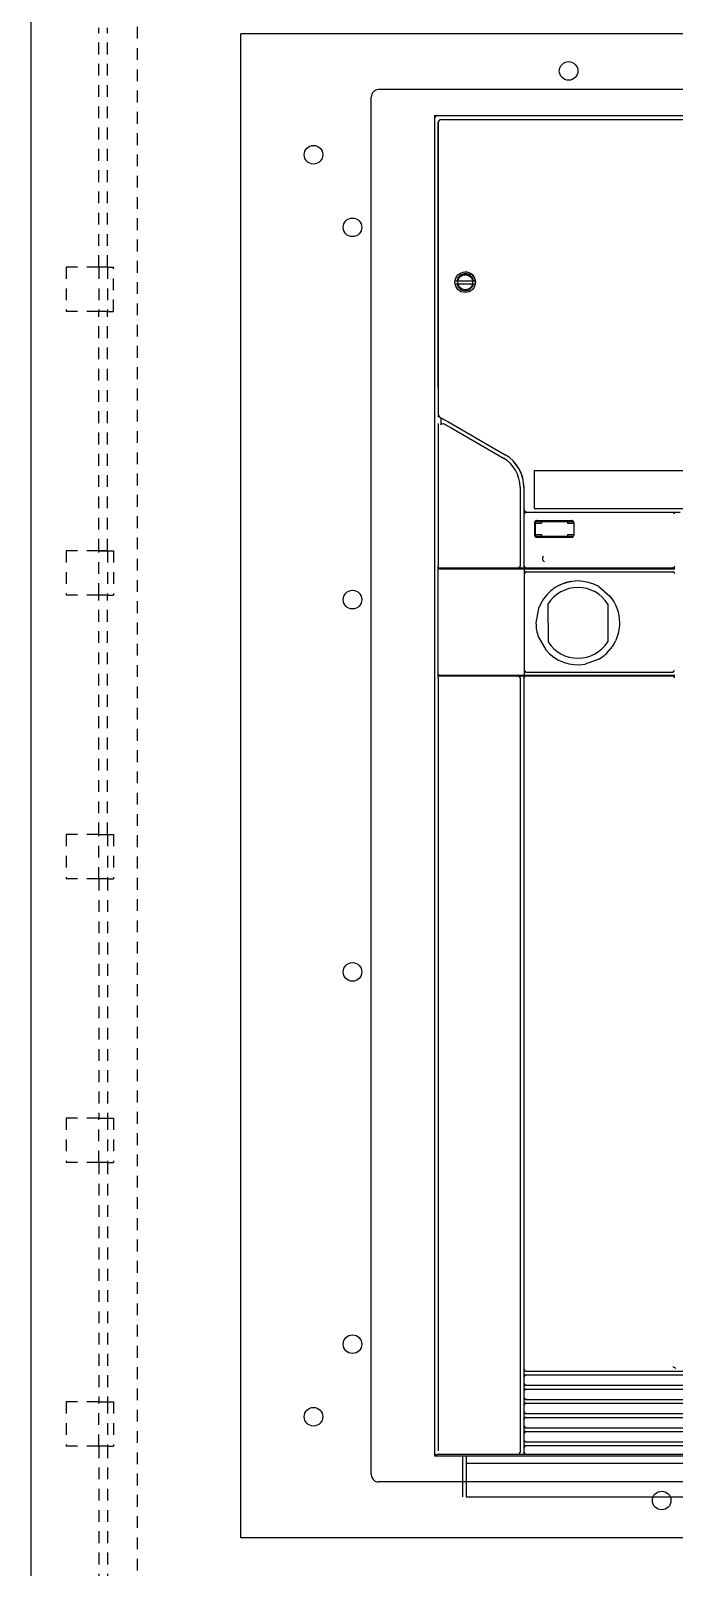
# Model space of a CAD drawing. Header units: inches. Extents: x 6 to 369, y -225 to 2.
# Drawn here: x 185.22 to 192.03, y -37.51 to -21.26 of the extents above; entities that cross this region are included whole.
import ezdxf

# ---------------------------------------------------------------- set-up
doc = ezdxf.new("R2010")
doc.units = ezdxf.units.IN
doc.header["$MEASUREMENT"] = 0
doc.linetypes.add('DOT2', pattern=[0.125, 0, -0.125])
doc.linetypes.add('HIDDEN2', pattern=[0.1875, 0.125, -0.0625])
for name, color, linetype in [('Cabinet', 253, 'HIDDEN2'), ('CB_E3_W_HR_3P', 10, 'Continuous'), ('CB_E3_W_HR_3P_DOOR_CUTOUT_FLUSH&EXTENDED_NO-FLANGE', 255, 'Continuous'), ('CB_E3_W_HR_3P_DOOR_CUTOUT_FLUSH_FLANGED', 2, 'Continuous'), ('D', 3, 'Continuous')]:
    doc.layers.add(name, color=color, linetype=linetype)

# ---------------------------------------------------------------- blocks, each defined once
blk = doc.blocks.new('A$C065B1C50')
at = {"layer": 'CB_E3_W_HR_3P'}
for centre in [(3.465, 15.512), (7.402, 15.512), (11.339, 15.512), (0.768, 14.626), (1.181, 13.858), (13.622, 13.858), (1.181, 9.921), (13.622, 9.921), (1.181, 5.984), (13.622, 5.984), (1.181, 2.047), (13.622, 2.047), (0.768, 1.28), (4.449, 0.394), (10.354, 0.394)]:
    blk.add_circle(centre, 0.0984, dxfattribs=at)
at = {"layer": 'CB_E3_W_HR_3P_DOOR_CUTOUT_FLUSH&EXTENDED_NO-FLANGE'}
for p, q in [((13.346, 15.315), (1.457, 15.315)), ((1.378, 0.669), (1.378, 15.236)), ((13.425, 0.669), (13.425, 15.236)), ((13.346, 0.591), (1.457, 0.591))]:
    blk.add_line(p, q, dxfattribs=at)
for centre, start, end in [((1.457, 15.236), 89.9998, 180.0002), ((13.346, 15.236), 0, 90), ((1.457, 0.669), 179.9998, 270.0002), ((13.346, 0.669), 269.9998, 0.0002)]:
    blk.add_arc(centre, 0.0787, start, end, dxfattribs=at)
at = {"layer": 'CB_E3_W_HR_3P_DOOR_CUTOUT_FLUSH_FLANGED'}
for p, q in [((0, 0), (0, 15.906)), ((14.016, 15.906), (0, 15.906)), ((14.016, 0), (14.016, 15.906)), ((14.016, 0), (0, 0))]:
    blk.add_line(p, q, dxfattribs=at)
blk = doc.blocks.new('A$C11D33752')
at = {"layer": 'Cabinet', "linetype": 'HIDDEN2'}
for p, q in [((39.945, 90), (39.945, 0)), ((39.539, 78.234), (39.539, 80.765)), ((39.632, 78.234), (39.632, 80.765)), ((39.539, 78.234), (39.195, 78.234)), ((39.195, 78.234), (39.195, 77.765)), ((39.539, 78.234), (39.539, 77.765)), ((39.632, 78.234), (39.539, 78.234)), ((39.632, 78.234), (39.632, 77.765)), ((39.632, 78.234), (39.695, 78.234)), ((39.695, 77.765), (39.695, 78.234)), ((39.539, 77.765), (39.195, 77.765)), ((39.539, 75.234), (39.539, 77.765)), ((39.632, 77.765), (39.539, 77.765)), ((39.632, 75.234), (39.632, 77.765)), ((39.632, 77.765), (39.695, 77.765)), ((39.539, 75.234), (39.195, 75.234)), ((39.195, 75.234), (39.195, 74.765)), ((39.539, 74.765), (39.539, 75.234)), ((39.539, 75.234), (39.632, 75.234)), ((39.632, 75.234), (39.539, 75.234)), ((39.632, 75.234), (39.632, 74.765)), ((39.632, 75.234), (39.695, 75.234)), ((39.695, 75.234), (39.695, 74.765)), ((39.539, 74.765), (39.195, 74.765)), ((39.539, 72.234), (39.539, 74.765)), ((39.632, 74.765), (39.539, 74.765)), ((39.632, 74.765), (39.539, 74.765)), ((39.632, 72.234), (39.632, 74.765)), ((39.632, 74.765), (39.695, 74.765)), ((39.539, 72.234), (39.195, 72.234)), ((39.195, 72.234), (39.195, 71.765)), ((39.539, 71.765), (39.539, 72.234)), ((39.539, 72.234), (39.632, 72.234)), ((39.632, 72.234), (39.632, 71.765)), ((39.632, 72.234), (39.695, 72.234)), ((39.695, 72.234), (39.695, 71.765)), ((39.539, 71.765), (39.195, 71.765)), ((39.539, 71.765), (39.539, 69.234)), ((39.632, 71.765), (39.539, 71.765)), ((39.632, 71.765), (39.632, 69.234)), ((39.632, 71.765), (39.695, 71.765)), ((39.539, 69.234), (39.195, 69.234)), ((39.195, 69.234), (39.195, 68.765)), ((39.539, 69.234), (39.632, 69.234)), ((39.539, 68.765), (39.539, 69.234)), ((39.632, 69.234), (39.632, 68.765)), ((39.632, 69.234), (39.695, 69.234)), ((39.695, 69.234), (39.695, 68.765)), ((39.539, 68.765), (39.195, 68.765)), ((39.539, 68.765), (39.539, 66.234)), ((39.632, 68.765), (39.539, 68.765)), ((39.632, 68.765), (39.632, 66.234)), ((39.632, 68.765), (39.695, 68.765)), ((39.539, 66.234), (39.195, 66.234)), ((39.195, 66.234), (39.195, 65.765)), ((39.539, 66.234), (39.632, 66.234)), ((39.539, 65.765), (39.539, 66.234)), ((39.632, 66.234), (39.632, 65.765)), ((39.632, 66.234), (39.695, 66.234)), ((39.695, 66.234), (39.695, 65.765)), ((39.539, 65.765), (39.195, 65.765)), ((39.539, 65.765), (39.539, 63.234)), ((39.632, 65.765), (39.539, 65.765)), ((39.632, 65.765), (39.632, 63.234)), ((39.632, 65.765), (39.695, 65.765))]:
    blk.add_line(p, q, dxfattribs=at)

msp = doc.modelspace()

# ---------------------------------------------------------------- linework, layer by layer
at = {"layer": 'Cabinet', "color": 7, "linetype": 'DOT2'}
msp.add_line((189.49086, -22.16254), (200.19952, -22.16254), dxfattribs=at)
msp.add_line((189.49086, -22.16254), (200.19952, -22.16254), dxfattribs=at)
at = {"layer": 'CB_E3_W_HR_3P', "color": 7}
for p, q in [((189.49086, -22.16254), (189.82551, -22.16254)), ((189.49086, -22.16254), (189.49086, -36.33577)), ((189.49086, -22.19403), (189.49086, -36.30428)), ((189.52235, -22.16254), (189.82551, -22.16254)), ((189.5272, -22.23412), (189.5272, -25.04348)), ((189.53023, -22.22947), (189.53125, -22.22947)), ((189.53023, -22.22947), (189.53023, -25.32462)), ((189.55807, -22.20327), (189.55984, -22.20327)), ((189.5588, -22.20191), (189.64409, -22.20191)), ((189.64409, -22.20191), (200.0463, -22.20191)), ((189.82551, -22.16254), (199.86488, -22.16254)), ((189.82551, -22.16254), (199.86488, -22.16254)), ((189.89154, -23.85545), (189.89287, -23.85545)), ((189.91308, -23.88498), (189.91493, -23.88498)), ((189.71162, -23.9086), (189.91971, -23.9086)), ((189.71162, -23.9401), (189.91971, -23.9401)), ((189.71673, -23.96372), (189.71825, -23.96372)), ((189.73866, -23.99325), (189.73979, -23.99325)), ((189.52683, -25.33857), (189.528, -25.33925)), ((189.528, -25.33925), (189.55806, -25.3566)), ((189.53023, -25.32462), (189.53125, -25.3252)), ((189.53023, -25.41927), (189.53023, -26.92632)), ((189.55806, -25.3566), (189.55806, -25.43326)), ((189.55806, -25.3566), (189.58982, -25.37494)), ((189.55806, -25.3566), (189.63031, -25.39831)), ((189.59687, -25.42447), (189.65594, -25.45857)), ((189.63031, -25.39831), (190.23889, -25.74968)), ((189.65594, -25.45857), (190.21921, -25.78377)), ((190.54401, -25.91451), (190.54401, -26.31608)), ((190.54401, -25.91451), (199.14637, -25.91451)), ((190.39637, -26.09063), (190.39637, -26.92632)), ((190.43574, -26.09063), (190.43574, -26.31608)), ((190.43574, -26.31608), (190.43574, -26.35546)), ((190.54401, -26.31608), (199.14637, -26.31608)), ((190.43574, -26.35546), (190.43574, -26.37514)), ((190.43574, -26.35546), (190.45543, -26.35546)), ((190.43574, -26.37514), (190.43574, -26.92632)), ((190.44535, -26.36122), (190.44057, -26.37514)), ((190.45543, -26.35545), (190.44535, -26.36122)), ((190.45543, -26.35545), (192.01055, -26.35545)), ((190.54893, -26.46373), (190.54893, -26.60152)), ((190.55385, -26.4588), (190.55385, -26.60644)), ((190.55385, -26.47357), (190.62275, -26.47357)), ((190.55878, -26.45388), (190.95248, -26.45388)), ((190.56862, -26.44404), (190.94263, -26.44404)), ((190.62275, -26.45388), (190.62275, -26.47357)), ((190.89834, -26.45388), (190.89834, -26.47357)), ((190.89834, -26.47357), (190.96232, -26.47357)), ((190.96232, -26.46373), (190.96232, -26.60152)), ((192.01055, -26.35545), (192.08929, -26.35545)), ((192.01055, -26.35545), (192.02023, -26.36122)), ((192.02023, -26.36122), (192.02298, -26.37514)), ((190.55385, -26.59167), (190.62275, -26.59167)), ((190.55877, -26.61136), (190.95248, -26.61136)), ((190.56862, -26.62121), (190.94263, -26.62121)), ((190.62275, -26.59167), (190.62275, -26.61136)), ((190.89834, -26.59167), (190.96232, -26.59167)), ((190.89834, -26.59167), (190.89834, -26.61136)), ((189.52569, -26.92632), (189.528, -26.92632)), ((189.52569, -26.92632), (189.52569, -28.10743)), ((189.52629, -26.97356), (189.52629, -28.06018)), ((189.54538, -26.94601), (189.54769, -26.94601)), ((189.54598, -26.95388), (189.64441, -26.95388)), ((189.54769, -26.94601), (189.64609, -26.94601)), ((189.63592, -26.94601), (189.63592, -26.95388)), ((189.63893, -26.94601), (189.63893, -26.95388)), ((189.64441, -26.95388), (190.43968, -26.95388)), ((189.64609, -26.94601), (190.37669, -26.94601)), ((190.38653, -26.94024), (190.37669, -26.94601)), ((190.37669, -26.94601), (190.43574, -26.94601)), ((190.39155, -26.92632), (190.38653, -26.94024)), ((190.43574, -26.92632), (190.43574, -26.94601)), ((190.43574, -26.94601), (190.43574, -26.95388)), ((190.43574, -26.94601), (190.45543, -26.94601)), ((190.43968, -26.95388), (190.43968, -27.00506)), ((190.43968, -26.95388), (192.03023, -26.95388)), ((190.44181, -26.92632), (190.44535, -26.94024)), ((190.44535, -26.94024), (190.45543, -26.946)), ((190.45543, -26.946), (192.01055, -26.946)), ((190.65183, -26.87584), (190.65182, -26.87588)), ((192.02023, -26.94024), (192.01055, -26.946)), ((192.01055, -26.94601), (192.03023, -26.94601)), ((192.0254, -26.92632), (192.02023, -26.94024)), ((190.43968, -27.00506), (190.43968, -28.02868)), ((190.44929, -26.99114), (190.44451, -27.00506)), ((190.45937, -26.98538), (190.44929, -26.99114)), ((190.45937, -26.98538), (192.01055, -26.98538)), ((192.01055, -26.98538), (192.02023, -26.99114)), ((192.02023, -26.99114), (192.02298, -27.00506)), ((191.22807, -27.14314), (191.34498, -27.24276)), ((190.59144, -27.3756), (190.5637, -27.52671)), ((190.68968, -27.32811), (190.69165, -27.72843)), ((191.32354, -27.32811), (191.32157, -27.72843)), ((190.59041, -27.6782), (190.66818, -27.8107)), ((191.22775, -27.9098), (191.08352, -27.9629)), ((189.52569, -28.10743), (189.528, -28.10743)), ((189.54538, -28.08774), (189.54769, -28.08774)), ((189.54598, -28.07986), (189.64441, -28.07986)), ((189.54769, -28.08774), (189.64609, -28.08774)), ((189.63592, -28.07986), (189.63592, -28.08774)), ((189.63893, -28.07986), (189.63893, -28.08774)), ((189.64441, -28.07986), (190.43968, -28.07986)), ((189.64609, -28.08774), (190.37669, -28.08774)), ((190.37669, -28.08774), (190.38653, -28.09351)), ((190.37669, -28.08774), (190.45543, -28.08774)), ((190.38653, -28.09351), (190.3896, -28.10743)), ((190.39637, -28.10743), (190.39637, -36.28689)), ((190.43574, -28.07986), (190.43574, -28.08774)), ((190.43574, -28.10743), (190.43574, -35.42041)), ((190.43968, -28.02869), (190.43968, -28.07986)), ((190.43968, -28.07986), (192.03023, -28.07986)), ((190.44535, -28.09351), (190.44057, -28.10743)), ((190.45543, -28.08774), (190.44535, -28.09351)), ((190.44574, -28.02868), (190.44929, -28.0426)), ((190.44929, -28.0426), (190.45937, -28.04837)), ((190.45543, -28.08774), (192.01055, -28.08774)), ((190.45937, -28.04837), (192.01055, -28.04837)), ((192.02023, -28.0426), (192.01055, -28.04837)), ((192.01055, -28.08774), (192.02023, -28.09351)), ((192.0254, -28.02868), (192.02023, -28.0426)), ((192.02023, -28.09351), (192.02298, -28.10743)), ((189.53023, -28.11168), (189.53023, -36.28273)), ((190.43574, -35.42041), (190.43574, -35.49915)), ((190.44057, -35.42041), (190.44535, -35.43433)), ((190.44127, -35.48947), (190.43574, -35.49915)), ((190.43574, -35.49915), (190.43574, -35.57002)), ((190.43574, -35.57002), (190.43574, -35.64876)), ((190.43574, -35.57002), (190.44127, -35.5797)), ((190.4547, -35.48622), (190.44127, -35.48947)), ((190.44127, -35.5797), (190.4548, -35.58486)), ((190.44535, -35.43433), (190.45543, -35.4401)), ((190.45495, -35.4401), (190.45543, -35.4401)), ((190.45495, -35.47947), (190.45543, -35.47947)), ((190.45543, -35.4401), (192.89637, -35.4401)), ((190.45543, -35.47947), (199.23496, -35.47947)), ((190.44127, -35.63908), (190.43574, -35.64876)), ((190.43574, -35.64876), (190.43574, -35.71963)), ((190.43574, -35.71963), (190.43574, -35.79837)), ((190.43574, -35.71963), (190.44127, -35.72931)), ((190.4547, -35.63583), (190.44127, -35.63908)), ((190.44127, -35.72931), (190.4548, -35.73447)), ((190.45495, -35.58971), (190.45543, -35.58971)), ((190.45495, -35.62908), (190.45543, -35.62908)), ((190.45495, -35.73931), (190.45543, -35.73931)), ((190.45543, -35.58971), (199.23496, -35.58971)), ((190.45543, -35.62908), (199.23496, -35.62908)), ((190.45543, -35.73931), (199.23496, -35.73931)), ((190.44127, -35.78869), (190.43574, -35.79837)), ((190.43574, -35.79837), (190.43574, -35.86923)), ((190.43574, -35.86923), (190.43574, -35.94797)), ((190.43574, -35.86923), (190.44127, -35.87892)), ((190.4547, -35.78544), (190.44127, -35.78869)), ((190.44127, -35.87892), (190.4548, -35.88408)), ((190.45495, -35.77868), (190.45543, -35.77868)), ((190.45495, -35.88892), (190.45543, -35.88892)), ((190.45543, -35.77868), (199.23496, -35.77868)), ((190.45543, -35.88892), (199.23496, -35.88892)), ((190.44127, -35.93829), (190.43574, -35.94797)), ((190.43574, -35.94797), (190.43574, -36.01884)), ((190.43574, -36.01884), (190.43574, -36.09758)), ((190.43574, -36.01884), (190.44127, -36.02852)), ((190.4547, -35.93504), (190.44127, -35.93829)), ((190.44127, -36.02852), (190.4548, -36.03368)), ((190.45495, -35.92829), (190.45543, -35.92829)), ((190.45495, -36.03852), (190.45543, -36.03852)), ((190.45543, -35.92829), (199.23496, -35.92829)), ((190.45543, -36.03852), (199.23496, -36.03852)), ((190.44127, -36.0879), (190.43574, -36.09758)), ((190.43574, -36.09758), (190.43574, -36.16845)), ((190.43574, -36.16845), (190.43574, -36.24719)), ((190.43574, -36.16845), (190.44127, -36.17813)), ((190.4547, -36.08465), (190.44127, -36.0879)), ((190.44127, -36.17813), (190.4548, -36.18329)), ((190.4547, -36.23426), (190.44127, -36.2375)), ((190.45495, -36.07789), (190.45543, -36.07789)), ((190.45495, -36.18813), (190.45543, -36.18813)), ((190.45495, -36.2275), (190.45543, -36.2275)), ((190.45543, -36.07789), (199.23496, -36.07789)), ((190.45543, -36.18813), (199.23496, -36.18813)), ((190.45543, -36.2275), (199.23496, -36.2275)), ((189.53114, -36.31608), (189.49086, -36.33577)), ((189.49086, -36.33577), (189.82551, -36.33577)), ((189.52236, -36.33577), (189.82551, -36.33577)), ((189.53114, -36.31608), (189.59913, -36.31608)), ((189.59913, -36.31608), (200.09126, -36.31608)), ((189.71526, -36.31812), (190.3421, -36.31812)), ((189.78614, -36.33577), (189.78614, -36.76884)), ((189.82551, -36.33577), (189.82551, -36.76884)), ((189.82551, -36.33577), (199.86488, -36.33577)), ((189.82551, -36.33577), (199.86488, -36.33577)), ((189.82551, -36.33577), (189.82551, -36.41451)), ((190.37669, -36.31839), (190.37669, -36.31863)), ((190.39061, -36.30501), (190.38653, -36.30855)), ((190.39637, -36.2987), (190.39061, -36.30501)), ((190.39637, -36.28689), (190.39637, -36.2987)), ((190.39637, -36.2987), (190.39637, -36.29886)), ((190.44127, -36.2375), (190.43574, -36.24719)), ((190.43574, -36.24719), (190.43574, -36.29817)), ((190.43574, -36.29817), (190.43574, -36.29886)), ((190.44057, -36.29817), (190.44538, -36.31205)), ((190.44538, -36.31205), (190.45543, -36.31786)), ((190.45543, -36.31786), (190.45543, -36.31863)), ((189.82551, -36.41451), (192.63096, -36.41451)), ((189.82551, -36.41451), (189.82551, -36.76884)), ((189.82551, -36.76884), (199.86488, -36.76884)), ((189.82551, -36.76884), (191.83316, -36.76884)), ((189.82551, -36.76884), (199.86488, -36.76884))]:
    msp.add_line(p, q, dxfattribs=at)
for points in [[(189.52235, -22.16254), (189.50008, -22.17176), (189.49086, -22.19403)], [(189.5588, -22.20191), (189.53932, -22.20998), (189.53125, -22.22947)], [(189.53125, -25.3252), (189.54502, -25.34907)], [(189.55805, -25.43326), (189.56514, -25.42071), (189.58366, -25.41899), (189.59687, -25.42447)], [(190.3197, -25.81298), (190.38075, -25.89503), (190.41649, -25.97257), (190.43574, -26.09062)], [(189.52569, -26.92632), (189.53146, -26.94024), (189.54538, -26.94601)], [(189.528, -26.92632), (189.53377, -26.94024), (189.54769, -26.94601)], [(189.54538, -28.08774), (189.53146, -28.09351), (189.52569, -28.10743)], [(189.54769, -28.08774), (189.53377, -28.09351), (189.528, -28.10743)], [(192.04401, -35.41057), (192.01724, -35.39797), (192.00993, -35.39089)], [(189.49086, -36.30428), (189.50009, -36.32654), (189.52236, -36.33577)], [(189.54115, -36.31322), (189.64609, -36.31812)], [(190.37669, -36.31839), (190.39061, -36.31262)], [(190.43574, -36.29817), (190.43855, -36.3083)], [(190.88724, -36.31752), (198.80314, -36.31752)]]:
    msp.add_lwpolyline(points, dxfattribs=at)
for centre, radius in [((189.81566, -23.92435), 0.10827), ((189.81567, -23.92435), 0.10827), ((189.81567, -23.92435), 0.07874)]:
    msp.add_circle(centre, radius, dxfattribs=at)
for centre, radius, start, end in [((189.81566, -23.92435), 0.08858, 10.240931, 169.759069), ((189.81567, -23.92435), 0.10827, 356.149952, 90), ((189.81566, -23.92435), 0.08858, 190.239122, 349.760878), ((190.04204, -26.09063), 0.35433, 0.000306, 59.999694), ((190.04204, -26.09063), 0.3937, 0.00142, 60), ((190.04204, -26.09063), 0.3937, 0.000265, 60.000161), ((190.47512, -26.31608), 0.03937, 180.006474, 269.993565), ((190.45543, -26.37514), 0.01969, 149.214511, 180.000561), ((190.56862, -26.46373), 0.01969, 90.000725, 179.999427), ((190.94263, -26.46373), 0.01969, 0.000588, 89.999292), ((190.56862, -26.60152), 0.01969, 180.000573, 269.999275), ((190.94263, -26.60152), 0.01969, 270.000016, 359.999412), ((189.54598, -26.97356), 0.01969, 89.999439, 180.000561), ((190.37669, -26.92632), 0.01969, 270.000001, 286.912922), ((190.37669, -26.92632), 0.01969, 320.68127, 0), ((190.45543, -26.92632), 0.01969, 180, 215.137405), ((190.6605, -26.84758), 0.0296, 125.278289, 252.955562), ((190.45937, -27.00506), 0.01969, 142.171786, 179.986655), ((190.45937, -27.00506), 0.01969, 90.000823, 106.488422), ((191.00661, -27.5267), 0.44291, 99.991542, 160.001444), ((191.00661, -27.52671), 0.44291, 59.999589, 120.000013), ((192.01055, -27.00506), 0.01968, 69.177676, 90.00319), ((192.01055, -27.00506), 0.01968, 359.995645, 47.540909), ((191.00661, -27.52672), 0.37402, 32.073319, 147.926668), ((191.00661, -27.52671), 0.44291, 359.999576, 39.999527), ((191.00662, -27.52671), 0.44292, 180.001048, 200.000765), ((191.00661, -27.52672), 0.44291, 335.289543, 0.001306), ((191.00661, -27.52672), 0.37402, 212.636954, 327.363034), ((191.00661, -27.52672), 0.44291, 299.996842, 334.423985), ((191.00662, -27.52671), 0.44292, 220.000391, 279.999187), ((189.54598, -28.06018), 0.01969, 180, 270.002686), ((190.37669, -28.10743), 0.01969, 73.087075, 90), ((190.37669, -28.10743), 0.01969, 0, 44.280816), ((190.45543, -28.10743), 0.01969, 142.232989, 180), ((190.45937, -28.02868), 0.01969, 180.013079, 221.3635), ((190.45543, -28.10743), 0.01969, 90.000001, 106.396575), ((190.45937, -28.02868), 0.01969, 253.511644, 269.999284), ((192.01055, -28.02868), 0.01969, 270.000687, 287.351727), ((192.01055, -28.10743), 0.01969, 72.648052, 89.999107), ((192.01055, -28.10743), 0.01969, 0.000777, 46.104957), ((190.45543, -35.42041), 0.01969, 180.00795, 211.962646), ((190.45543, -35.49916), 0.01969, 91.403254, 129.577794), ((190.45543, -35.49915), 0.01969, 90, 128.2502), ((190.45543, -35.42041), 0.01969, 266.726695, 268.596746), ((190.45543, -35.64876), 0.01969, 91.403254, 129.577794), ((190.45543, -35.64876), 0.01969, 90, 128.2502), ((190.45543, -35.57002), 0.01969, 236.728144, 268.596746), ((190.45543, -35.71962), 0.01969, 236.728143, 268.596746), ((190.45543, -35.57002), 0.01969, 238.720047, 270.000561), ((190.45543, -35.71963), 0.01969, 238.720045, 270.000561), ((190.45543, -35.79837), 0.01969, 91.403254, 129.577795), ((190.45543, -35.79837), 0.01969, 90, 128.250201), ((190.45543, -35.86923), 0.01969, 236.728144, 268.596746), ((190.45543, -35.86923), 0.01969, 238.720047, 270.000561), ((190.45543, -35.94798), 0.01969, 91.403254, 129.577794), ((190.45543, -35.94797), 0.01969, 90, 128.2502), ((190.45543, -36.01884), 0.01969, 236.728143, 268.596746), ((190.45543, -36.01884), 0.01969, 238.720046, 270.000561), ((190.45543, -36.09758), 0.01969, 91.403254, 129.577794), ((190.45543, -36.24719), 0.01969, 91.403254, 129.577794), ((190.45543, -36.09758), 0.01969, 90, 128.2502), ((190.45543, -36.24719), 0.01969, 90, 128.2502), ((190.45543, -36.16844), 0.01969, 236.728144, 268.596746), ((190.45543, -36.16845), 0.01969, 238.720046, 270.000561), ((190.37648, -36.29874), 0.01989, 270.593579, 323.287687), ((190.37648, -36.29874), 0.01989, 354.196039, 359.656885), ((190.45563, -36.29874), 0.01989, 180.343115, 213.144216), ((190.45563, -36.29874), 0.01989, 263.643683, 269.406421)]:
    msp.add_arc(centre, radius, start, end, dxfattribs=at)
at = {"layer": 'D', "color": 7}
msp.add_line((185.22303, -12.62335), (185.22303, -101.37568), dxfattribs=at)

# ---------------------------------------------------------------- block references
at = {"layer": 'Cabinet', "color": 7, "linetype": 'DOT2'}
msp.add_blockref('A$C065B1C50', (187.44362, -37.20191), dxfattribs=at)
at = {"layer": 'D', "color": 7}
msp.add_blockref('A$C11D33752', (146.40307, -101.99835), dxfattribs=at)

doc.saveas('drawing.dxf')
